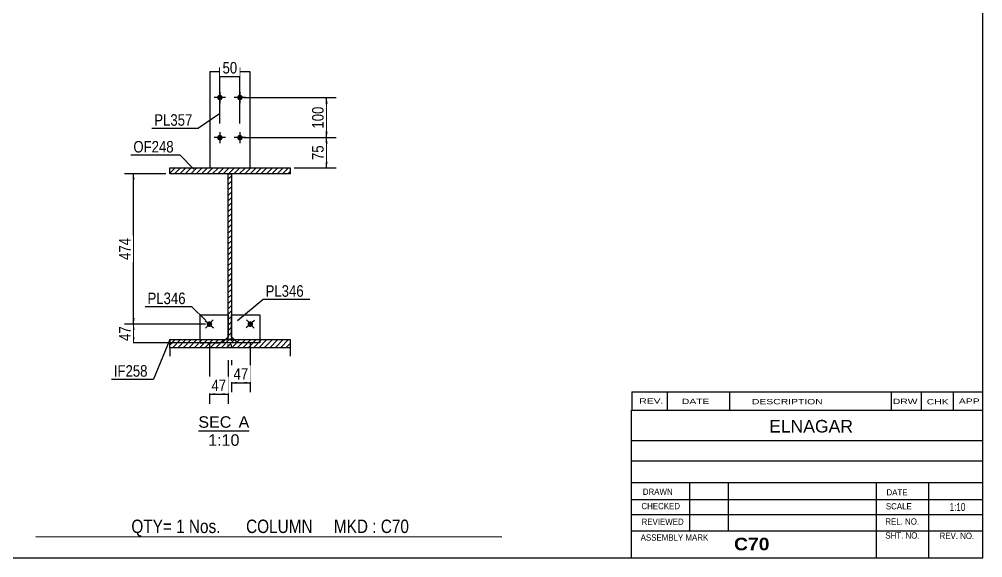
# Model space of a CAD drawing. Header units: millimetres. Extents: x -313 to 100, y -154 to 133.
# Drawn here: x -140.5 to 99.8, y -154.3 to -20.1 of the extents above; entities that cross this region are included whole.
import ezdxf

# ---------------------------------------------------------------- set-up
doc = ezdxf.new("R2010")
doc.units = ezdxf.units.MM
doc.linetypes.add('DXK_LINE_DOT1', pattern=[1.8814, 0.9407, -0.9407])
doc.styles.add('Arial', font='ARIAL.TTF', dxfattribs={"height": 0.2})
doc.styles.add('Arial Bold', font='ARIALBD.TTF', dxfattribs={"height": 0.2})
doc.styles.add('Arial Narrow', font='ARIALN.TTF', dxfattribs={"height": 0.2})

# ---------------------------------------------------------------- blocks, each defined once
blk = doc.blocks.new('Unknown-622306068-1210')
at = {"color": 5, "linetype": 'Continuous'}
for p, q in [((99.78, -154.34), (99.78, 132.66)), ((-310.22, -154.34), (99.78, -154.34))]:
    blk.add_line(p, q, dxfattribs=at)
blk = doc.blocks.new('Unknown-622306068-12 - 2330')
at = {"color": 1, "linetype": 'Continuous'}
blk.add_line((-95.81, -122.68), (-83.12, -122.68), dxfattribs=at)
at = {"color": 0, "linetype": 'Continuous'}
for points in [[(-87.58, -121.93), (-87.58, -118.93), (-95.81, -118.93), (-95.81, -121.93)], [(-83.12, -121.93), (-83.12, -118.93), (-85.78, -118.93), (-85.78, -121.93)], [(-85.57, -126.43), (-85.57, -123.43), (-93.35, -123.43), (-93.35, -126.43)]]:
    blk.add_wipeout(points, dxfattribs=at)
at = {"color": 136, "linetype": 'Continuous', "style": 'Arial'}
for s, height, p in [('SEC', 2.865, (-95.81, -121.93)), ('A', 2.87, (-85.78, -121.93)), ('1:10', 2.865, (-93.35, -126.43))]:
    blk.add_text(s, height=height, dxfattribs=at).set_placement(p)
blk = doc.blocks.new('Part-622306068-2334 - 2330')
at = {"linetype": 'Continuous'}
h = blk.add_hatch(dxfattribs=at)
h.set_pattern_fill('', scale=0.3, style=0, pattern_type=0)
h.set_pattern_definition([(45, (-88.354, -58.6023), (-0.67352, 0.67352), [])])
h.paths.add_polyline_path([(-87.55, -58.6), (-88.35, -58.6), (-88.35, -99.96), (-87.55, -99.96)])
at = {"color": 2, "linetype": 'Continuous'}
for p, q in [((-88.35, -58.6), (-87.55, -58.6)), ((-88.35, -73.6), (-88.35, -58.6)), ((-87.55, -58.6), (-87.55, -73.6)), ((-88.35, -99.96), (-88.35, -73.7)), ((-87.55, -73.7), (-87.55, -99.96)), ((-87.55, -99.96), (-88.35, -99.96))]:
    blk.add_line(p, q, dxfattribs=at)
at = {"color": 7, "linetype": 'DXK_LINE_DOT1'}
for p, q in [((-88.35, -102.12), (-88.35, -99.96)), ((-87.55, -102.12), (-87.55, -99.96))]:
    blk.add_line(p, q, dxfattribs=at)
blk = doc.blocks.new('Bolt-622306068-2341 - 2330')
at = {"linetype": 'Continuous'}
blk.add_hatch(color=3, dxfattribs=at).paths.add_polyline_path([(-92.58, -95.58, -1), (-93.52, -96.62, -1)])
at = {"color": 3, "linetype": 'Continuous'}
for p, q in [((-94.09, -95.16), (-92.02, -97.04)), ((-92.11, -95.06), (-93.99, -97.14))]:
    blk.add_line(p, q, dxfattribs=at)
blk = doc.blocks.new('Bolt-622306068-2344 - 2330')
at = {"linetype": 'Continuous'}
blk.add_hatch(color=3, dxfattribs=at).paths.add_polyline_path([(-82.38, -96.62, -1), (-83.32, -95.58, -1)])
at = {"color": 3, "linetype": 'Continuous'}
for p, q in [((-81.82, -95.16), (-83.89, -97.04)), ((-81.91, -97.14), (-83.79, -95.06))]:
    blk.add_line(p, q, dxfattribs=at)
blk = doc.blocks.new('Part-622306068-2351 - 2330')
at = {"linetype": 'Continuous'}
h = blk.add_hatch(dxfattribs=at)
h.set_pattern_fill('', scale=0.3, style=0, pattern_type=0)
h.set_pattern_definition([(45, (-102.954, -57.1023), (-0.67352, 0.67352), [])])
h.paths.add_polyline_path([(-72.95, -57.1), (-102.95, -57.1), (-102.95, -58.6), (-72.95, -58.6)])
at = {"color": 2, "linetype": 'Continuous'}
for p, q in [((-102.95, -57.1), (-72.95, -57.1)), ((-102.95, -58.6), (-102.95, -57.1)), ((-72.95, -57.1), (-72.95, -58.6)), ((-72.95, -58.6), (-102.95, -58.6))]:
    blk.add_line(p, q, dxfattribs=at)
blk = doc.blocks.new('Part-622306068-2356 - 2330')
at = {"linetype": 'Continuous'}
h = blk.add_hatch(dxfattribs=at)
h.set_pattern_fill('', scale=0.3, style=0, pattern_type=0)
h.set_pattern_definition([(45, (-102.954, -99.9623), (-0.67352, 0.67352), [])])
h.paths.add_polyline_path([(-72.95, -99.96), (-102.95, -99.96), (-102.95, -101.97), (-72.95, -101.97)])
at = {"color": 7, "linetype": 'DXK_LINE_DOT1'}
for p, q in [((-102.95, -99.96), (-102.95, -101.97)), ((-72.95, -99.96), (-72.95, -101.97))]:
    blk.add_line(p, q, dxfattribs=at)
at = {"color": 2, "linetype": 'Continuous'}
for p, q in [((-102.95, -99.96), (-72.95, -99.96)), ((-102.95, -101.97), (-102.95, -99.96)), ((-72.95, -99.96), (-72.95, -101.97)), ((-102.95, -101.97), (-102.95, -104.12)), ((-72.95, -101.97), (-102.95, -101.97)), ((-72.95, -101.97), (-72.95, -104.12))]:
    blk.add_line(p, q, dxfattribs=at)
blk = doc.blocks.new('Part-622306068-2390 - 2330')
at = {"color": 2, "linetype": 'Continuous'}
for p, q in [((-87.52, -99.3), (-87.52, -93.8)), ((-87.52, -93.8), (-80.52, -93.8)), ((-80.52, -93.8), (-80.52, -99.96)), ((-87.52, -99.3), (-86.86, -99.96))]:
    blk.add_line(p, q, dxfattribs=at)
at = {"color": 7, "linetype": 'DXK_LINE_DOT1'}
for p, q in [((-86.86, -99.96), (-86.02, -100.8)), ((-80.52, -100.8), (-86.02, -100.8)), ((-80.52, -99.96), (-80.52, -100.8))]:
    blk.add_line(p, q, dxfattribs=at)
blk = doc.blocks.new('Part-622306068-2395 - 2330')
at = {"color": 2, "linetype": 'Continuous'}
for p, q in [((-95.38, -99.96), (-95.38, -93.8)), ((-95.38, -93.8), (-88.38, -93.8)), ((-88.38, -93.8), (-88.38, -99.3)), ((-88.38, -99.3), (-89.04, -99.96))]:
    blk.add_line(p, q, dxfattribs=at)
at = {"color": 7, "linetype": 'DXK_LINE_DOT1'}
for p, q in [((-95.38, -99.96), (-95.38, -100.8)), ((-95.38, -100.8), (-89.88, -100.8)), ((-89.04, -99.96), (-89.88, -100.8))]:
    blk.add_line(p, q, dxfattribs=at)
blk = doc.blocks.new('Part-622306068-2402 - 2330')
at = {"color": 2, "linetype": 'Continuous'}
for p, q in [((-92.95, -33.1), (-82.95, -33.1)), ((-92.95, -33.1), (-92.95, -57.1)), ((-82.95, -33.1), (-82.95, -57.1))]:
    blk.add_line(p, q, dxfattribs=at)
at = {"color": 7, "linetype": 'DXK_LINE_DOT1'}
blk.add_line((-92.95, -57.1), (-82.95, -57.1), dxfattribs=at)
blk = doc.blocks.new('Bolt-622306068-2403 - 2330')
at = {"linetype": 'Continuous'}
for points in [[(-89.75, -39.6, -1), (-91.15, -39.6, -1)], [(-84.75, -39.6, -1), (-86.15, -39.6, -1)], [(-89.75, -49.6, -1), (-91.15, -49.6, -1)], [(-84.75, -49.6, -1), (-86.15, -49.6, -1)]]:
    blk.add_hatch(color=3, dxfattribs=at).paths.add_polyline_path(points)
at = {"color": 3, "linetype": 'Continuous'}
for p, q in [((-90.45, -38.2), (-90.45, -41)), ((-85.45, -38.2), (-85.45, -41)), ((-89.05, -39.6), (-91.85, -39.6)), ((-84.05, -39.6), (-86.85, -39.6)), ((-89.05, -49.6), (-91.85, -49.6)), ((-90.45, -48.2), (-90.45, -51)), ((-84.05, -49.6), (-86.85, -49.6)), ((-85.45, -48.2), (-85.45, -51))]:
    blk.add_line(p, q, dxfattribs=at)
blk = doc.blocks.new('StraightDimension-622306068-6434 - 2330')
at = {"linetype": 'Continuous'}
for points in [[(-112.2, -97.6), (-111.95, -96.1), (-111.7, -97.6)], [(-111.7, -99.3), (-111.95, -100.8), (-112.2, -99.3)]]:
    blk.add_hatch(color=7, dxfattribs=at).paths.add_polyline_path(points)
at = {"color": 7, "linetype": 'Continuous'}
for p, q in [((-94.05, -96.1), (-114.2, -96.1)), ((-111.95, -100.8), (-111.95, -96.1)), ((-81.52, -100.8), (-114.2, -100.8))]:
    blk.add_line(p, q, dxfattribs=at)
at = {"color": 0}
blk.add_wipeout([(-112.1, -96.02), (-116.3, -96.02), (-116.3, -100.88), (-112.1, -100.88)], dxfattribs=at)
at = {"color": 3, "style": 'Arial Narrow'}
blk.add_text('47', height=2.863, rotation=90.0002, dxfattribs=at).set_placement((-112.7, -100.28))
blk = doc.blocks.new('StraightDimension-622306068-6482 - 2330')
at = {"linetype": 'Continuous'}
for points in [[(-64.08, -41.1), (-63.83, -39.6), (-63.58, -41.1)], [(-63.58, -48.1), (-63.83, -49.6), (-64.08, -48.1)]]:
    blk.add_hatch(color=7, dxfattribs=at).paths.add_polyline_path(points)
at = {"color": 7, "linetype": 'Continuous'}
for p, q in [((-84.45, -39.6), (-61.43, -39.6)), ((-63.83, -49.6), (-63.83, -39.6)), ((-84.45, -49.6), (-61.43, -49.6))]:
    blk.add_line(p, q, dxfattribs=at)
at = {"color": 0}
blk.add_wipeout([(-63.98, -41.26), (-68.18, -41.26), (-68.18, -47.94), (-63.98, -47.94)], dxfattribs=at)
at = {"color": 3, "style": 'Arial Narrow'}
blk.add_text('100', height=2.863, rotation=90.0002, dxfattribs=at).set_placement((-64.58, -47.34))
blk = doc.blocks.new('StraightDimension-622306068-2427 - 2330')
at = {"linetype": 'Continuous'}
for points in [[(-88.95, -34.61), (-90.45, -34.36), (-88.95, -34.11)], [(-86.95, -34.11), (-85.45, -34.36), (-86.95, -34.61)]]:
    blk.add_hatch(color=7, dxfattribs=at).paths.add_polyline_path(points)
at = {"color": 7, "linetype": 'Continuous'}
for p, q in [((-90.45, -46.1), (-90.45, -32.11)), ((-85.45, -46.1), (-85.45, -32.11)), ((-90.45, -34.36), (-85.45, -34.36))]:
    blk.add_line(p, q, dxfattribs=at)
at = {"color": 0}
blk.add_wipeout([(-85.53, -34.21), (-85.53, -30.01), (-90.38, -30.01), (-90.38, -34.21)], dxfattribs=at)
at = {"color": 3, "style": 'Arial Narrow'}
blk.add_text('50', height=2.863, dxfattribs=at).set_placement((-89.78, -33.61))
blk = doc.blocks.new('StraightDimension-622306068-2429 - 2330')
at = {"linetype": 'Continuous'}
for points in [[(-91.55, -113.78), (-93.05, -113.53), (-91.55, -113.28)], [(-89.85, -113.28), (-88.35, -113.53), (-89.85, -113.78)]]:
    blk.add_hatch(color=7, dxfattribs=at).paths.add_polyline_path(points)
at = {"color": 7, "linetype": 'Continuous'}
for p, q in [((-93.05, -100.96), (-93.05, -115.93)), ((-88.35, -105.08), (-88.35, -115.93)), ((-93.05, -113.53), (-88.35, -113.53))]:
    blk.add_line(p, q, dxfattribs=at)
at = {"color": 0}
blk.add_wipeout([(-88.28, -113.38), (-88.28, -109.18), (-93.13, -109.18), (-93.13, -113.38)], dxfattribs=at)
at = {"color": 3, "style": 'Arial Narrow'}
blk.add_text('47', height=2.863, dxfattribs=at).set_placement((-92.53, -112.78))
blk = doc.blocks.new('StraightDimension-622306068-2437 - 2330')
at = {"linetype": 'Continuous'}
for points in [[(-86.05, -110.95), (-87.55, -110.7), (-86.05, -110.45)], [(-84.35, -110.45), (-82.85, -110.7), (-84.35, -110.95)]]:
    blk.add_hatch(color=7, dxfattribs=at).paths.add_polyline_path(points)
at = {"color": 7, "linetype": 'Continuous'}
for p, q in [((-82.85, -100.96), (-82.85, -113.1)), ((-87.55, -105.08), (-87.55, -113.1)), ((-87.55, -110.7), (-82.85, -110.7))]:
    blk.add_line(p, q, dxfattribs=at)
at = {"color": 0}
blk.add_wipeout([(-82.78, -110.55), (-82.78, -106.35), (-87.63, -106.35), (-87.63, -110.55)], dxfattribs=at)
at = {"color": 3, "style": 'Arial Narrow'}
blk.add_text('47', height=2.863, dxfattribs=at).set_placement((-87.03, -109.95))
blk = doc.blocks.new('StraightDimension-622306068-6433 - 2330')
at = {"linetype": 'Continuous'}
for points in [[(-112.2, -60.1), (-111.95, -58.6), (-111.7, -60.1)], [(-111.7, -94.6), (-111.95, -96.1), (-112.2, -94.6)]]:
    blk.add_hatch(color=7, dxfattribs=at).paths.add_polyline_path(points)
at = {"color": 7, "linetype": 'Continuous'}
for p, q in [((-103.95, -58.6), (-114.2, -58.6)), ((-111.95, -96.1), (-111.95, -58.6)), ((-94.05, -96.1), (-114.2, -96.1))]:
    blk.add_line(p, q, dxfattribs=at)
at = {"color": 0}
blk.add_wipeout([(-112.1, -74.01), (-116.3, -74.01), (-116.3, -80.69), (-112.1, -80.69)], dxfattribs=at)
at = {"color": 3, "style": 'Arial Narrow'}
blk.add_text('474', height=2.863, rotation=90.0002, dxfattribs=at).set_placement((-112.7, -80.09))
blk = doc.blocks.new('StraightDimension-622306068-6483 - 2330')
at = {"linetype": 'Continuous'}
for points in [[(-64.08, -51.1), (-63.83, -49.6), (-63.58, -51.1)], [(-63.58, -55.6), (-63.83, -57.1), (-64.08, -55.6)]]:
    blk.add_hatch(color=7, dxfattribs=at).paths.add_polyline_path(points)
at = {"color": 7, "linetype": 'Continuous'}
for p, q in [((-84.45, -49.6), (-61.43, -49.6)), ((-63.83, -57.1), (-63.83, -49.6)), ((-71.95, -57.1), (-61.43, -57.1))]:
    blk.add_line(p, q, dxfattribs=at)
at = {"color": 0}
blk.add_wipeout([(-63.98, -50.92), (-68.18, -50.92), (-68.18, -55.78), (-63.98, -55.78)], dxfattribs=at)
at = {"color": 3, "style": 'Arial Narrow'}
blk.add_text('75', height=2.863, rotation=90.0002, dxfattribs=at).set_placement((-64.58, -55.18))
blk = doc.blocks.new('CBS_CALLOFF-622306068-7127')
at = {"color": 7, "linetype": 'Continuous'}
blk.add_line((-136.34, -149.07), (-20.11, -149.09), dxfattribs=at)
at = {"color": 3, "linetype": 'Continuous', "style": 'Arial Narrow'}
blk.add_text('QTY= 1 Nos.      COLUMN     MKD : C70', height=3.3405, dxfattribs=at).set_placement((-112.52, -148.18))
blk = doc.blocks.new('CBS_NAME_BLOG-622306068-7128')
at = {"color": 7, "linetype": 'Continuous'}
for p, q in [((12.19, -117.59), (99.71, -117.59)), ((12.19, -154.3), (12.19, -117.59)), ((12.19, -125.13), (99.71, -125.13)), ((12.26, -130.18), (99.78, -130.18)), ((12.19, -135.55), (99.71, -135.55)), ((26.71, -147.66), (26.71, -135.56)), ((36.4, -147.64), (36.4, -135.57)), ((73.31, -154.3), (73.31, -135.57)), ((86.36, -154.3), (86.36, -135.56)), ((12.19, -139.85), (99.78, -139.83)), ((12.19, -143.6), (99.71, -143.6)), ((12.19, -147.64), (99.71, -147.64)), ((12.19, -154.34), (99.78, -154.34))]:
    blk.add_line(p, q, dxfattribs=at)
at = {"color": 3, "linetype": 'Continuous', "style": 'Arial'}
blk.add_text('ELNAGAR', height=3.133, dxfattribs=at).set_placement((46.51, -123.12))
at = {"color": 3, "linetype": 'Continuous'}
for s, height, style, width, p in [('DRAWN', 1.566, 'Arial', 0.9, (15.02, -138.66)), ('DATE', 1.566, 'Arial', 0.9, (75.78, -138.82)), ('CHECKED', 1.566, 'Arial', 0.9, (14.67, -142.24)), ('SCALE', 1.566, 'Arial', 0.9, (75.63, -142.3)), ('1:10', 1.957, 'Arial Narrow', 0.9, (91.52, -142.66)), ('REVIEWED', 1.566, 'Arial', 0.9, (14.71, -146.15)), ('REL. NO.', 1.566, 'Arial', 0.9, (75.49, -146.1)), ('ASSEMBLY MARK', 1.5663, 'Arial', 0.9, (14.49, -150.08)), ('SHT. NO.', 1.566, 'Arial', 0.9, (75.49, -149.57)), ('REV. NO.', 1.566, 'Arial', 0.9, (89.01, -149.66)), ('C70', 3.131, 'Arial Bold', 1.1, (37.77, -152.49))]:
    blk.add_text(s, height=height, dxfattribs=dict(at, style=style, width=width)).set_placement(p)
blk = doc.blocks.new('CBS_REVISION-622306068-7129')
at = {"color": 7, "linetype": 'Continuous'}
for p, q in [((12.27, -112.96), (99.77, -112.96)), ((12.27, -112.96), (12.27, -117.59)), ((21.07, -112.96), (21.07, -117.59)), ((36.66, -112.96), (36.66, -117.53)), ((76.92, -112.96), (76.92, -117.59)), ((84.46, -112.96), (84.46, -117.59)), ((92.41, -112.96), (92.41, -117.59)), ((12.27, -117.59), (99.77, -117.59))]:
    blk.add_line(p, q, dxfattribs=at)
at = {"color": 7, "style": 'Arial Narrow', "width": 1.7}
for s, height, p in [('REV.', 1.326, (14.13, -115.92)), ('DATE', 1.326, (24.75, -116.03)), ('DESCRIPTION', 1.3257, (42.23, -116.08)), ('DRW', 1.326, (77.35, -116.03)), ('CHK', 1.326, (85.83, -116.11)), ('APP', 1.326, (93.84, -115.96))]:
    blk.add_text(s, height=height, dxfattribs=at).set_placement(p)
blk = doc.blocks.new('Mark-622306068-2347 - 2330')
at = {"color": 7, "linetype": 'Continuous'}
blk.add_line((-96.92, -57.43), (-100.46, -53.9), dxfattribs=at)
at = {"color": 0}
blk.add_wipeout([(-101.96, -53.3), (-101.96, -50.3), (-112.01, -50.3), (-112.01, -53.3)], dxfattribs=at)
blk.add_wipeout([(-101.96, -53.3), (-101.96, -50.3), (-112.01, -50.3), (-112.01, -53.3)], dxfattribs=at)
at = {"color": 7, "linetype": 'Continuous'}
blk.add_line((-112.61, -53.9), (-100.46, -53.9), dxfattribs=at)
at = {"color": 3, "style": 'Arial Narrow'}
blk.add_text('OF248', height=2.863, dxfattribs=at).set_placement((-112.01, -53.3))
blk = doc.blocks.new('Mark-622306068-2398 - 2330')
at = {"color": 7, "linetype": 'Continuous'}
blk.add_line((-90.57, -43.68), (-95.8, -47.23), dxfattribs=at)
at = {"color": 0}
blk.add_wipeout([(-97.3, -46.63), (-97.3, -43.63), (-106.8, -43.63), (-106.8, -46.63)], dxfattribs=at)
blk.add_wipeout([(-97.3, -46.63), (-97.3, -43.63), (-106.8, -43.63), (-106.8, -46.63)], dxfattribs=at)
at = {"color": 7, "linetype": 'Continuous'}
blk.add_line((-107.4, -47.23), (-95.8, -47.23), dxfattribs=at)
at = {"color": 3, "style": 'Arial Narrow'}
blk.add_text('PL357', height=2.863, dxfattribs=at).set_placement((-106.8, -46.63))
blk = doc.blocks.new('Mark-622306068-2352 - 2330')
at = {"color": 7, "linetype": 'Continuous'}
blk.add_line((-102.95, -99.96), (-106.99, -109.8), dxfattribs=at)
at = {"color": 0}
blk.add_wipeout([(-108.49, -109.2), (-108.49, -106.2), (-116.89, -106.2), (-116.89, -109.2)], dxfattribs=at)
blk.add_wipeout([(-108.49, -109.2), (-108.49, -106.2), (-116.89, -106.2), (-116.89, -109.2)], dxfattribs=at)
at = {"color": 7, "linetype": 'Continuous'}
blk.add_line((-117.49, -109.8), (-106.99, -109.8), dxfattribs=at)
at = {"color": 3, "style": 'Arial Narrow'}
blk.add_text('IF258', height=2.863, dxfattribs=at).set_placement((-116.89, -109.2))
blk = doc.blocks.new('Mark-622306068-2386 - 2330')
at = {"color": 0}
blk.add_wipeout([(-69.53, -89.27), (-69.53, -86.27), (-79.04, -86.27), (-79.04, -89.27)], dxfattribs=at)
blk.add_wipeout([(-69.53, -89.27), (-69.53, -86.27), (-79.04, -86.27), (-79.04, -89.27)], dxfattribs=at)
at = {"color": 7, "linetype": 'Continuous'}
for p, q in [((-86.09, -95.23), (-79.64, -89.87)), ((-79.64, -89.87), (-68.03, -89.87))]:
    blk.add_line(p, q, dxfattribs=at)
at = {"color": 3, "style": 'Arial Narrow'}
blk.add_text('PL346', height=2.863, dxfattribs=at).set_placement((-79.04, -89.27))
blk = doc.blocks.new('Mark-622306068-2391 - 2330')
at = {"color": 7, "linetype": 'Continuous'}
blk.add_line((-93.95, -95.23), (-97.49, -91.7), dxfattribs=at)
at = {"color": 0}
blk.add_wipeout([(-98.99, -91.1), (-98.99, -88.1), (-108.49, -88.1), (-108.49, -91.1)], dxfattribs=at)
blk.add_wipeout([(-98.99, -91.1), (-98.99, -88.1), (-108.49, -88.1), (-108.49, -91.1)], dxfattribs=at)
at = {"color": 7, "linetype": 'Continuous'}
blk.add_line((-109.09, -91.7), (-97.49, -91.7), dxfattribs=at)
at = {"color": 3, "style": 'Arial Narrow'}
blk.add_text('PL346', height=2.863, dxfattribs=at).set_placement((-108.49, -91.1))

msp = doc.modelspace()

# ---------------------------------------------------------------- block references
for name in ['Unknown-622306068-1210', 'Part-622306068-2402 - 2330', 'Bolt-622306068-2403 - 2330', 'Part-622306068-2351 - 2330', 'Part-622306068-2334 - 2330', 'Part-622306068-2395 - 2330', 'Bolt-622306068-2341 - 2330', 'Part-622306068-2390 - 2330', 'Bolt-622306068-2344 - 2330', 'Part-622306068-2356 - 2330', 'CBS_REVISION-622306068-7129', 'CBS_NAME_BLOG-622306068-7128', 'CBS_CALLOFF-622306068-7127']:
    msp.add_blockref(name, (0, 0))

# ---------------------------------------------------------------- next in the draw order: block references
for name in ['StraightDimension-622306068-6482 - 2330', 'StraightDimension-622306068-6434 - 2330', 'Unknown-622306068-12 - 2330']:
    msp.add_blockref(name, (0, 0))

# ---------------------------------------------------------------- next in the draw order: block references
for name in ['StraightDimension-622306068-2427 - 2330', 'StraightDimension-622306068-6483 - 2330', 'StraightDimension-622306068-6433 - 2330', 'Mark-622306068-2386 - 2330', 'Mark-622306068-2352 - 2330', 'StraightDimension-622306068-2429 - 2330']:
    msp.add_blockref(name, (0, 0))

# ---------------------------------------------------------------- next in the draw order: block references
for name in ['Mark-622306068-2398 - 2330', 'Mark-622306068-2347 - 2330', 'Mark-622306068-2391 - 2330', 'StraightDimension-622306068-2437 - 2330']:
    msp.add_blockref(name, (0, 0))

doc.saveas('drawing.dxf')
